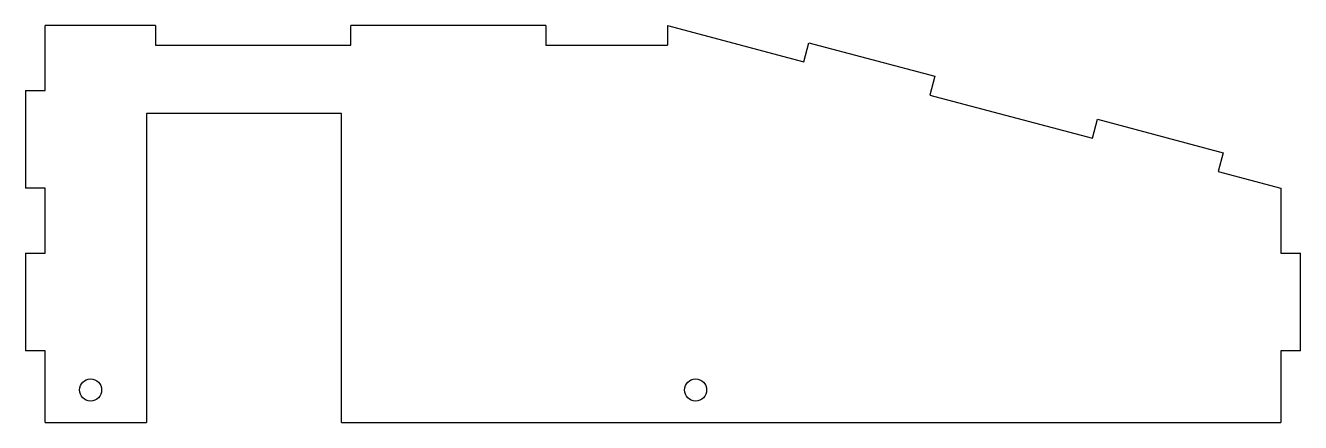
# Model space of a CAD drawing. Header units: millimetres. Extents: x -98 to 98, y -30 to 30.
import ezdxf

# ---------------------------------------------------------------- set-up
doc = ezdxf.new("R2010")
doc.units = ezdxf.units.MM

msp = doc.modelspace()

# ---------------------------------------------------------------- linework, layer by layer
at = {"color": 7, "linetype": 'Continuous', "lineweight": 25}
for p, q in [((-78, 30.5), (-95, 30.5)), ((-95, 20.5), (-95, 30.5)), ((-78, 30.5), (-78, 27.5)), ((-18, 30.5), (-48, 30.5)), ((-48, 27.5), (-48, 30.5)), ((-18, 30.5), (-18, 27.5)), ((0.68, 30.5), (21.67, 24.94)), ((0.68, 30.5), (0.68, 27.5)), ((-78, 27.5), (-48, 27.5)), ((-18, 27.5), (0.68, 27.5)), ((21.67, 24.94), (22.43, 27.84)), ((22.43, 27.84), (41.77, 22.71)), ((41.77, 22.71), (41, 19.81)), ((-98, 20.5), (-98, 5.5)), ((-98, 20.5), (-95, 20.5)), ((41, 19.81), (66, 13.19)), ((-79.4, 17), (-79.4, -30.5)), ((-49.4, 17), (-79.4, 17)), ((-49.4, -30.5), (-49.4, 17)), ((66, 13.19), (66.77, 16.09)), ((66.77, 16.09), (86.1, 10.96)), ((86.1, 10.96), (85.33, 8.06)), ((85.33, 8.06), (95, 5.5)), ((-95, 5.5), (-98, 5.5)), ((-95, -4.5), (-95, 5.5)), ((95, 5.5), (95, -4.5)), ((-98, -4.5), (-98, -19.5)), ((-98, -4.5), (-95, -4.5)), ((95, -4.5), (98, -4.5)), ((98, -19.5), (98, -4.5)), ((-95, -19.5), (-98, -19.5)), ((-95, -30.5), (-95, -19.5)), ((95, -19.5), (95, -30.5)), ((98, -19.5), (95, -19.5)), ((-95, -30.5), (-79.4, -30.5)), ((-49.4, -30.5), (95, -30.5))]:
    msp.add_line(p, q, dxfattribs=at)
for centre in [(-88, -25.5), (-88, -25.5), (5, -25.5), (5, -25.5)]:
    msp.add_circle(centre, 1.7, dxfattribs=at)

doc.saveas('drawing.dxf')
